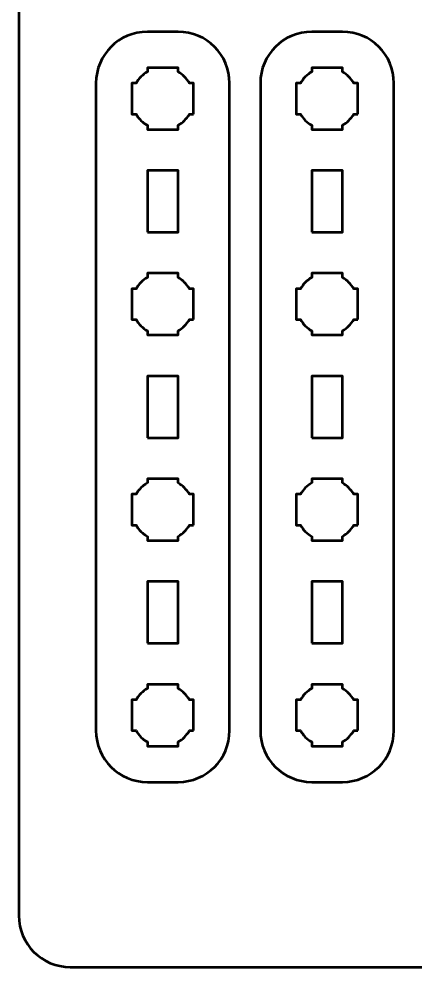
# Model space of a CAD drawing. Header units: centimetres. Extents: x -21 to 0, y -29.7 to 0.
# Drawn here: x -21 to -17.14, y -29.7 to -20.47 of the extents above; entities that cross this region are included whole.
import ezdxf

# ---------------------------------------------------------------- set-up
doc = ezdxf.new("R2010")
doc.units = ezdxf.units.CM
doc.header["$MEASUREMENT"] = 0
doc.layers.add('Layer 1', color=7, linetype='Continuous')

msp = doc.modelspace()

# ---------------------------------------------------------------- linework, layer by layer
at = {"layer": 'Layer 1', "color": 1, "lineweight": 53}
msp.add_open_spline([(-21.00003, -29.19995), (-21.00003, -29.19995), (-21.00003, -2.29992), (-21.00003, -2.29992), (-21.00003, -2.29992), (-21.00003, -2.21709), (-20.93286, -2.14992), (-20.85003, -2.14992), (-20.85003, -2.14992), (-20.7672, -2.14992), (-20.70003, -2.08275), (-20.70003, -1.99992), (-20.70003, -1.99992), (-20.70003, -1.91709), (-20.7672, -1.84992), (-20.85003, -1.84992), (-20.85003, -1.84992), (-20.93286, -1.84992), (-21.00003, -1.78275), (-21.00003, -1.69992), (-21.00003, -1.69992), (-21.00003, -1.61709), (-20.93286, -1.54992), (-20.85003, -1.54992), (-20.85003, -1.54992), (-20.7672, -1.54992), (-20.70003, -1.48275), (-20.70003, -1.39992), (-20.70003, -1.39992), (-20.70003, -1.31709), (-20.7672, -1.24992), (-20.85003, -1.24992), (-20.85003, -1.24992), (-20.93286, -1.24992), (-21.00003, -1.18275), (-21.00003, -1.09992), (-21.00003, -1.09992), (-21.00003, -1.09992), (-21.00003, -0.49992), (-21.00003, -0.49992), (-21.00003, -0.49992), (-21.00003, -0.22295), (-20.77694, 0.00004), (-20.49994, 0.00004), (-20.49994, 0.00004), (-20.49994, 0.00004), (-0.50008, 0.00004), (-0.50008, 0.00004), (-0.50008, 0.00004), (-0.22294, 0.00004), (0.00002, -0.22295), (0.00002, -0.49992), (0.00002, -0.49992), (0.00002, -0.49992), (0.00002, -29.19995), (0.00002, -29.19995), (0.00002, -29.19995), (0.00002, -29.47695), (-0.22294, -29.70004), (-0.50008, -29.70004), (-0.50008, -29.70004), (-0.50008, -29.70004), (-20.49994, -29.70004), (-20.49994, -29.70004), (-20.49994, -29.70004), (-20.77694, -29.70004), (-21.00003, -29.47695), (-21.00003, -29.19995)], degree=3, knots=[0, 0, 0, 0, 0.0588235, 0.0588235, 0.0588235, 0.0588235, 0.1176471, 0.1176471, 0.1176471, 0.1176471, 0.1764706, 0.1764706, 0.1764706, 0.1764706, 0.2352941, 0.2352941, 0.2352941, 0.2352941, 0.2941176, 0.2941176, 0.2941176, 0.2941176, 0.3529412, 0.3529412, 0.3529412, 0.3529412, 0.4117647, 0.4117647, 0.4117647, 0.4117647, 0.4705882, 0.4705882, 0.4705882, 0.4705882, 0.5294118, 0.5294118, 0.5294118, 0.5294118, 0.5882353, 0.5882353, 0.5882353, 0.5882353, 0.6470588, 0.6470588, 0.6470588, 0.6470588, 0.7058824, 0.7058824, 0.7058824, 0.7058824, 0.7647059, 0.7647059, 0.7647059, 0.7647059, 0.8235294, 0.8235294, 0.8235294, 0.8235294, 0.8823529, 0.8823529, 0.8823529, 0.8823529, 0.9411765, 0.9411765, 0.9411765, 0.9411765, 1, 1, 1, 1], dxfattribs=at)
at = {"layer": 'Layer 1', "color": 3, "lineweight": 53}
for points in [[(-20.25007, -27.39969), (-20.25007, -27.39969), (-20.25007, -21.09971), (-20.25007, -21.09971), (-20.25007, -21.09971), (-20.25007, -20.82274), (-20.02698, -20.59975), (-19.74998, -20.59975), (-19.74998, -20.59975), (-19.74998, -20.59975), (-19.44997, -20.59975), (-19.44997, -20.59975), (-19.44997, -20.59975), (-19.17301, -20.59975), (-18.95005, -20.82274), (-18.95005, -21.09971), (-18.95005, -21.09971), (-18.95005, -21.09971), (-18.95005, -27.39969), (-18.95005, -27.39969), (-18.95005, -27.39969), (-18.95005, -27.67669), (-19.17301, -27.89978), (-19.44997, -27.89978), (-19.44997, -27.89978), (-19.44997, -27.89978), (-19.74998, -27.89978), (-19.74998, -27.89978), (-19.74998, -27.89978), (-20.02698, -27.89978), (-20.25007, -27.67669), (-20.25007, -27.39969)], [(-18.65007, -27.39969), (-18.65007, -27.39969), (-18.65007, -21.09971), (-18.65007, -21.09971), (-18.65007, -21.09971), (-18.65007, -20.82274), (-18.42698, -20.59975), (-18.14998, -20.59975), (-18.14998, -20.59975), (-18.14998, -20.59975), (-17.84997, -20.59975), (-17.84997, -20.59975), (-17.84997, -20.59975), (-17.57301, -20.59975), (-17.35005, -20.82274), (-17.35005, -21.09971), (-17.35005, -21.09971), (-17.35005, -21.09971), (-17.35005, -27.39969), (-17.35005, -27.39969), (-17.35005, -27.39969), (-17.35005, -27.67669), (-17.57301, -27.89978), (-17.84997, -27.89978), (-17.84997, -27.89978), (-17.84997, -27.89978), (-18.14998, -27.89978), (-18.14998, -27.89978), (-18.14998, -27.89978), (-18.42698, -27.89978), (-18.65007, -27.67669), (-18.65007, -27.39969)]]:
    msp.add_open_spline(points, degree=3, knots=[0, 0, 0, 0, 0.125, 0.125, 0.125, 0.125, 0.25, 0.25, 0.25, 0.25, 0.375, 0.375, 0.375, 0.375, 0.5, 0.5, 0.5, 0.5, 0.625, 0.625, 0.625, 0.625, 0.75, 0.75, 0.75, 0.75, 0.875, 0.875, 0.875, 0.875, 1, 1, 1, 1], dxfattribs=at)
at = {"layer": 'Layer 1', "lineweight": 53}
for points, knots in [([(-19.30004, -21.39971), (-19.30004, -21.39971), (-19.34015, -21.39971), (-19.34015, -21.39971), (-19.34015, -21.39971), (-19.36647, -21.44533), (-19.4045, -21.48321), (-19.44997, -21.50953), (-19.44997, -21.50953), (-19.44997, -21.50953), (-19.44997, -21.54978), (-19.44997, -21.54978), (-19.44997, -21.54978), (-19.44997, -21.54978), (-19.60005, -21.54978), (-19.60005, -21.54978), (-19.60005, -21.54978), (-19.60005, -21.54978), (-19.74998, -21.54978), (-19.74998, -21.54978), (-19.74998, -21.54978), (-19.74998, -21.54978), (-19.74998, -21.50953), (-19.74998, -21.50953), (-19.74998, -21.50953), (-19.79559, -21.48321), (-19.83351, -21.44533), (-19.85983, -21.39971), (-19.85983, -21.39971), (-19.85983, -21.39971), (-19.90005, -21.39971), (-19.90005, -21.39971), (-19.90005, -21.39971), (-19.90005, -21.39971), (-19.90005, -21.24978), (-19.90005, -21.24978), (-19.90005, -21.24978), (-19.90005, -21.24978), (-19.90005, -21.09971), (-19.90005, -21.09971), (-19.90005, -21.09971), (-19.90005, -21.09971), (-19.85983, -21.09971), (-19.85983, -21.09971), (-19.85983, -21.09971), (-19.83351, -21.05424), (-19.79559, -21.01621), (-19.74998, -20.98989), (-19.74998, -20.98989), (-19.74998, -20.98989), (-19.74998, -20.94978), (-19.74998, -20.94978), (-19.74998, -20.94978), (-19.74998, -20.94978), (-19.60005, -20.94978), (-19.60005, -20.94978), (-19.60005, -20.94978), (-19.60005, -20.94978), (-19.44997, -20.94978), (-19.44997, -20.94978), (-19.44997, -20.94978), (-19.44997, -20.94978), (-19.44997, -20.98989), (-19.44997, -20.98989), (-19.44997, -20.98989), (-19.4045, -21.01621), (-19.36647, -21.05424), (-19.34015, -21.09971), (-19.34015, -21.09971), (-19.34015, -21.09971), (-19.30004, -21.09971), (-19.30004, -21.09971), (-19.30004, -21.09971), (-19.30004, -21.09971), (-19.30004, -21.24978), (-19.30004, -21.24978), (-19.30004, -21.24978), (-19.30004, -21.24978), (-19.30004, -21.39971), (-19.30004, -21.39971)], [0, 0, 0, 0, 0.05, 0.05, 0.05, 0.05, 0.1, 0.1, 0.1, 0.1, 0.15, 0.15, 0.15, 0.15, 0.2, 0.2, 0.2, 0.2, 0.25, 0.25, 0.25, 0.25, 0.3, 0.3, 0.3, 0.3, 0.35, 0.35, 0.35, 0.35, 0.4, 0.4, 0.4, 0.4, 0.45, 0.45, 0.45, 0.45, 0.5, 0.5, 0.5, 0.5, 0.55, 0.55, 0.55, 0.55, 0.6, 0.6, 0.6, 0.6, 0.65, 0.65, 0.65, 0.65, 0.7, 0.7, 0.7, 0.7, 0.75, 0.75, 0.75, 0.75, 0.8, 0.8, 0.8, 0.8, 0.85, 0.85, 0.85, 0.85, 0.9, 0.9, 0.9, 0.9, 0.95, 0.95, 0.95, 0.95, 1, 1, 1, 1]), ([(-17.70004, -21.39971), (-17.70004, -21.39971), (-17.74015, -21.39971), (-17.74015, -21.39971), (-17.74015, -21.39971), (-17.76647, -21.44533), (-17.8045, -21.48321), (-17.84997, -21.50953), (-17.84997, -21.50953), (-17.84997, -21.50953), (-17.84997, -21.54978), (-17.84997, -21.54978), (-17.84997, -21.54978), (-17.84997, -21.54978), (-18.00005, -21.54978), (-18.00005, -21.54978), (-18.00005, -21.54978), (-18.00005, -21.54978), (-18.14998, -21.54978), (-18.14998, -21.54978), (-18.14998, -21.54978), (-18.14998, -21.54978), (-18.14998, -21.50953), (-18.14998, -21.50953), (-18.14998, -21.50953), (-18.19559, -21.48321), (-18.23351, -21.44533), (-18.25983, -21.39971), (-18.25983, -21.39971), (-18.25983, -21.39971), (-18.30005, -21.39971), (-18.30005, -21.39971), (-18.30005, -21.39971), (-18.30005, -21.39971), (-18.30005, -21.24978), (-18.30005, -21.24978), (-18.30005, -21.24978), (-18.30005, -21.24978), (-18.30005, -21.09971), (-18.30005, -21.09971), (-18.30005, -21.09971), (-18.30005, -21.09971), (-18.25983, -21.09971), (-18.25983, -21.09971), (-18.25983, -21.09971), (-18.23351, -21.05424), (-18.19559, -21.01621), (-18.14998, -20.98989), (-18.14998, -20.98989), (-18.14998, -20.98989), (-18.14998, -20.94978), (-18.14998, -20.94978), (-18.14998, -20.94978), (-18.14998, -20.94978), (-18.00005, -20.94978), (-18.00005, -20.94978), (-18.00005, -20.94978), (-18.00005, -20.94978), (-17.84997, -20.94978), (-17.84997, -20.94978), (-17.84997, -20.94978), (-17.84997, -20.94978), (-17.84997, -20.98989), (-17.84997, -20.98989), (-17.84997, -20.98989), (-17.8045, -21.01621), (-17.76647, -21.05424), (-17.74015, -21.09971), (-17.74015, -21.09971), (-17.74015, -21.09971), (-17.70004, -21.09971), (-17.70004, -21.09971), (-17.70004, -21.09971), (-17.70004, -21.09971), (-17.70004, -21.24978), (-17.70004, -21.24978), (-17.70004, -21.24978), (-17.70004, -21.24978), (-17.70004, -21.39971), (-17.70004, -21.39971)], [0, 0, 0, 0, 0.05, 0.05, 0.05, 0.05, 0.1, 0.1, 0.1, 0.1, 0.15, 0.15, 0.15, 0.15, 0.2, 0.2, 0.2, 0.2, 0.25, 0.25, 0.25, 0.25, 0.3, 0.3, 0.3, 0.3, 0.35, 0.35, 0.35, 0.35, 0.4, 0.4, 0.4, 0.4, 0.45, 0.45, 0.45, 0.45, 0.5, 0.5, 0.5, 0.5, 0.55, 0.55, 0.55, 0.55, 0.6, 0.6, 0.6, 0.6, 0.65, 0.65, 0.65, 0.65, 0.7, 0.7, 0.7, 0.7, 0.75, 0.75, 0.75, 0.75, 0.8, 0.8, 0.8, 0.8, 0.85, 0.85, 0.85, 0.85, 0.9, 0.9, 0.9, 0.9, 0.95, 0.95, 0.95, 0.95, 1, 1, 1, 1]), ([(-19.74998, -22.5497), (-19.74998, -22.5497), (-19.74998, -21.94969), (-19.74998, -21.94969), (-19.74998, -21.94969), (-19.74998, -21.94969), (-19.44997, -21.94969), (-19.44997, -21.94969), (-19.44997, -21.94969), (-19.44997, -21.94969), (-19.44997, -22.5497), (-19.44997, -22.5497), (-19.44997, -22.5497), (-19.44997, -22.5497), (-19.74998, -22.5497), (-19.74998, -22.5497)], [0, 0, 0, 0, 0.25, 0.25, 0.25, 0.25, 0.5, 0.5, 0.5, 0.5, 0.75, 0.75, 0.75, 0.75, 1, 1, 1, 1]), ([(-18.14998, -22.5497), (-18.14998, -22.5497), (-18.14998, -21.94969), (-18.14998, -21.94969), (-18.14998, -21.94969), (-18.14998, -21.94969), (-17.84997, -21.94969), (-17.84997, -21.94969), (-17.84997, -21.94969), (-17.84997, -21.94969), (-17.84997, -22.5497), (-17.84997, -22.5497), (-17.84997, -22.5497), (-17.84997, -22.5497), (-18.14998, -22.5497), (-18.14998, -22.5497)], [0, 0, 0, 0, 0.25, 0.25, 0.25, 0.25, 0.5, 0.5, 0.5, 0.5, 0.75, 0.75, 0.75, 0.75, 1, 1, 1, 1]), ([(-19.30004, -23.39982), (-19.30004, -23.39982), (-19.34015, -23.39982), (-19.34015, -23.39982), (-19.34015, -23.39982), (-19.36647, -23.44529), (-19.4045, -23.48318), (-19.44997, -23.50964), (-19.44997, -23.50964), (-19.44997, -23.50964), (-19.44997, -23.54975), (-19.44997, -23.54975), (-19.44997, -23.54975), (-19.44997, -23.54975), (-19.60005, -23.54975), (-19.60005, -23.54975), (-19.60005, -23.54975), (-19.60005, -23.54975), (-19.74998, -23.54975), (-19.74998, -23.54975), (-19.74998, -23.54975), (-19.74998, -23.54975), (-19.74998, -23.50964), (-19.74998, -23.50964), (-19.74998, -23.50964), (-19.79559, -23.48318), (-19.83351, -23.44529), (-19.85983, -23.39982), (-19.85983, -23.39982), (-19.85983, -23.39982), (-19.90005, -23.39982), (-19.90005, -23.39982), (-19.90005, -23.39982), (-19.90005, -23.39982), (-19.90005, -23.24975), (-19.90005, -23.24975), (-19.90005, -23.24975), (-19.90005, -23.24975), (-19.90005, -23.09982), (-19.90005, -23.09982), (-19.90005, -23.09982), (-19.90005, -23.09982), (-19.85983, -23.09982), (-19.85983, -23.09982), (-19.85983, -23.09982), (-19.83351, -23.0542), (-19.79559, -23.01628), (-19.74998, -22.98996), (-19.74998, -22.98996), (-19.74998, -22.98996), (-19.74998, -22.94975), (-19.74998, -22.94975), (-19.74998, -22.94975), (-19.74998, -22.94975), (-19.60005, -22.94975), (-19.60005, -22.94975), (-19.60005, -22.94975), (-19.60005, -22.94975), (-19.44997, -22.94975), (-19.44997, -22.94975), (-19.44997, -22.94975), (-19.44997, -22.94975), (-19.44997, -22.98996), (-19.44997, -22.98996), (-19.44997, -22.98996), (-19.4045, -23.01628), (-19.36647, -23.0542), (-19.34015, -23.09982), (-19.34015, -23.09982), (-19.34015, -23.09982), (-19.30004, -23.09982), (-19.30004, -23.09982), (-19.30004, -23.09982), (-19.30004, -23.09982), (-19.30004, -23.24975), (-19.30004, -23.24975), (-19.30004, -23.24975), (-19.30004, -23.24975), (-19.30004, -23.39982), (-19.30004, -23.39982)], [0, 0, 0, 0, 0.05, 0.05, 0.05, 0.05, 0.1, 0.1, 0.1, 0.1, 0.15, 0.15, 0.15, 0.15, 0.2, 0.2, 0.2, 0.2, 0.25, 0.25, 0.25, 0.25, 0.3, 0.3, 0.3, 0.3, 0.35, 0.35, 0.35, 0.35, 0.4, 0.4, 0.4, 0.4, 0.45, 0.45, 0.45, 0.45, 0.5, 0.5, 0.5, 0.5, 0.55, 0.55, 0.55, 0.55, 0.6, 0.6, 0.6, 0.6, 0.65, 0.65, 0.65, 0.65, 0.7, 0.7, 0.7, 0.7, 0.75, 0.75, 0.75, 0.75, 0.8, 0.8, 0.8, 0.8, 0.85, 0.85, 0.85, 0.85, 0.9, 0.9, 0.9, 0.9, 0.95, 0.95, 0.95, 0.95, 1, 1, 1, 1]), ([(-17.70004, -23.39982), (-17.70004, -23.39982), (-17.74015, -23.39982), (-17.74015, -23.39982), (-17.74015, -23.39982), (-17.76647, -23.44529), (-17.8045, -23.48318), (-17.84997, -23.50964), (-17.84997, -23.50964), (-17.84997, -23.50964), (-17.84997, -23.54975), (-17.84997, -23.54975), (-17.84997, -23.54975), (-17.84997, -23.54975), (-18.00005, -23.54975), (-18.00005, -23.54975), (-18.00005, -23.54975), (-18.00005, -23.54975), (-18.14998, -23.54975), (-18.14998, -23.54975), (-18.14998, -23.54975), (-18.14998, -23.54975), (-18.14998, -23.50964), (-18.14998, -23.50964), (-18.14998, -23.50964), (-18.19559, -23.48318), (-18.23351, -23.44529), (-18.25983, -23.39982), (-18.25983, -23.39982), (-18.25983, -23.39982), (-18.30005, -23.39982), (-18.30005, -23.39982), (-18.30005, -23.39982), (-18.30005, -23.39982), (-18.30005, -23.24975), (-18.30005, -23.24975), (-18.30005, -23.24975), (-18.30005, -23.24975), (-18.30005, -23.09982), (-18.30005, -23.09982), (-18.30005, -23.09982), (-18.30005, -23.09982), (-18.25983, -23.09982), (-18.25983, -23.09982), (-18.25983, -23.09982), (-18.23351, -23.0542), (-18.19559, -23.01628), (-18.14998, -22.98996), (-18.14998, -22.98996), (-18.14998, -22.98996), (-18.14998, -22.94975), (-18.14998, -22.94975), (-18.14998, -22.94975), (-18.14998, -22.94975), (-18.00005, -22.94975), (-18.00005, -22.94975), (-18.00005, -22.94975), (-18.00005, -22.94975), (-17.84997, -22.94975), (-17.84997, -22.94975), (-17.84997, -22.94975), (-17.84997, -22.94975), (-17.84997, -22.98996), (-17.84997, -22.98996), (-17.84997, -22.98996), (-17.8045, -23.01628), (-17.76647, -23.0542), (-17.74015, -23.09982), (-17.74015, -23.09982), (-17.74015, -23.09982), (-17.70004, -23.09982), (-17.70004, -23.09982), (-17.70004, -23.09982), (-17.70004, -23.09982), (-17.70004, -23.24975), (-17.70004, -23.24975), (-17.70004, -23.24975), (-17.70004, -23.24975), (-17.70004, -23.39982), (-17.70004, -23.39982)], [0, 0, 0, 0, 0.05, 0.05, 0.05, 0.05, 0.1, 0.1, 0.1, 0.1, 0.15, 0.15, 0.15, 0.15, 0.2, 0.2, 0.2, 0.2, 0.25, 0.25, 0.25, 0.25, 0.3, 0.3, 0.3, 0.3, 0.35, 0.35, 0.35, 0.35, 0.4, 0.4, 0.4, 0.4, 0.45, 0.45, 0.45, 0.45, 0.5, 0.5, 0.5, 0.5, 0.55, 0.55, 0.55, 0.55, 0.6, 0.6, 0.6, 0.6, 0.65, 0.65, 0.65, 0.65, 0.7, 0.7, 0.7, 0.7, 0.75, 0.75, 0.75, 0.75, 0.8, 0.8, 0.8, 0.8, 0.85, 0.85, 0.85, 0.85, 0.9, 0.9, 0.9, 0.9, 0.95, 0.95, 0.95, 0.95, 1, 1, 1, 1]), ([(-19.74998, -24.54977), (-19.74998, -24.54977), (-19.74998, -23.94977), (-19.74998, -23.94977), (-19.74998, -23.94977), (-19.74998, -23.94977), (-19.44997, -23.94977), (-19.44997, -23.94977), (-19.44997, -23.94977), (-19.44997, -23.94977), (-19.44997, -24.54977), (-19.44997, -24.54977), (-19.44997, -24.54977), (-19.44997, -24.54977), (-19.74998, -24.54977), (-19.74998, -24.54977)], [0, 0, 0, 0, 0.25, 0.25, 0.25, 0.25, 0.5, 0.5, 0.5, 0.5, 0.75, 0.75, 0.75, 0.75, 1, 1, 1, 1]), ([(-18.14998, -24.54977), (-18.14998, -24.54977), (-18.14998, -23.94977), (-18.14998, -23.94977), (-18.14998, -23.94977), (-18.14998, -23.94977), (-17.84997, -23.94977), (-17.84997, -23.94977), (-17.84997, -23.94977), (-17.84997, -23.94977), (-17.84997, -24.54977), (-17.84997, -24.54977), (-17.84997, -24.54977), (-17.84997, -24.54977), (-18.14998, -24.54977), (-18.14998, -24.54977)], [0, 0, 0, 0, 0.25, 0.25, 0.25, 0.25, 0.5, 0.5, 0.5, 0.5, 0.75, 0.75, 0.75, 0.75, 1, 1, 1, 1]), ([(-19.30004, -25.39975), (-19.30004, -25.39975), (-19.34015, -25.39975), (-19.34015, -25.39975), (-19.34015, -25.39975), (-19.36647, -25.44523), (-19.4045, -25.48326), (-19.44997, -25.50957), (-19.44997, -25.50957), (-19.44997, -25.50957), (-19.44997, -25.54968), (-19.44997, -25.54968), (-19.44997, -25.54968), (-19.44997, -25.54968), (-19.60005, -25.54968), (-19.60005, -25.54968), (-19.60005, -25.54968), (-19.60005, -25.54968), (-19.74998, -25.54968), (-19.74998, -25.54968), (-19.74998, -25.54968), (-19.74998, -25.54968), (-19.74998, -25.50957), (-19.74998, -25.50957), (-19.74998, -25.50957), (-19.79559, -25.48326), (-19.83351, -25.44523), (-19.85983, -25.39975), (-19.85983, -25.39975), (-19.85983, -25.39975), (-19.90005, -25.39975), (-19.90005, -25.39975), (-19.90005, -25.39975), (-19.90005, -25.39975), (-19.90005, -25.24968), (-19.90005, -25.24968), (-19.90005, -25.24968), (-19.90005, -25.24968), (-19.90005, -25.09975), (-19.90005, -25.09975), (-19.90005, -25.09975), (-19.90005, -25.09975), (-19.85983, -25.09975), (-19.85983, -25.09975), (-19.85983, -25.09975), (-19.83351, -25.05428), (-19.79559, -25.01625), (-19.74998, -24.98993), (-19.74998, -24.98993), (-19.74998, -24.98993), (-19.74998, -24.94968), (-19.74998, -24.94968), (-19.74998, -24.94968), (-19.74998, -24.94968), (-19.60005, -24.94968), (-19.60005, -24.94968), (-19.60005, -24.94968), (-19.60005, -24.94968), (-19.44997, -24.94968), (-19.44997, -24.94968), (-19.44997, -24.94968), (-19.44997, -24.94968), (-19.44997, -24.98993), (-19.44997, -24.98993), (-19.44997, -24.98993), (-19.4045, -25.01625), (-19.36647, -25.05428), (-19.34015, -25.09975), (-19.34015, -25.09975), (-19.34015, -25.09975), (-19.30004, -25.09975), (-19.30004, -25.09975), (-19.30004, -25.09975), (-19.30004, -25.09975), (-19.30004, -25.24968), (-19.30004, -25.24968), (-19.30004, -25.24968), (-19.30004, -25.24968), (-19.30004, -25.39975), (-19.30004, -25.39975)], [0, 0, 0, 0, 0.05, 0.05, 0.05, 0.05, 0.1, 0.1, 0.1, 0.1, 0.15, 0.15, 0.15, 0.15, 0.2, 0.2, 0.2, 0.2, 0.25, 0.25, 0.25, 0.25, 0.3, 0.3, 0.3, 0.3, 0.35, 0.35, 0.35, 0.35, 0.4, 0.4, 0.4, 0.4, 0.45, 0.45, 0.45, 0.45, 0.5, 0.5, 0.5, 0.5, 0.55, 0.55, 0.55, 0.55, 0.6, 0.6, 0.6, 0.6, 0.65, 0.65, 0.65, 0.65, 0.7, 0.7, 0.7, 0.7, 0.75, 0.75, 0.75, 0.75, 0.8, 0.8, 0.8, 0.8, 0.85, 0.85, 0.85, 0.85, 0.9, 0.9, 0.9, 0.9, 0.95, 0.95, 0.95, 0.95, 1, 1, 1, 1]), ([(-17.70004, -25.39975), (-17.70004, -25.39975), (-17.74015, -25.39975), (-17.74015, -25.39975), (-17.74015, -25.39975), (-17.76647, -25.44523), (-17.8045, -25.48326), (-17.84997, -25.50957), (-17.84997, -25.50957), (-17.84997, -25.50957), (-17.84997, -25.54968), (-17.84997, -25.54968), (-17.84997, -25.54968), (-17.84997, -25.54968), (-18.00005, -25.54968), (-18.00005, -25.54968), (-18.00005, -25.54968), (-18.00005, -25.54968), (-18.14998, -25.54968), (-18.14998, -25.54968), (-18.14998, -25.54968), (-18.14998, -25.54968), (-18.14998, -25.50957), (-18.14998, -25.50957), (-18.14998, -25.50957), (-18.19559, -25.48326), (-18.23351, -25.44523), (-18.25983, -25.39975), (-18.25983, -25.39975), (-18.25983, -25.39975), (-18.30005, -25.39975), (-18.30005, -25.39975), (-18.30005, -25.39975), (-18.30005, -25.39975), (-18.30005, -25.24968), (-18.30005, -25.24968), (-18.30005, -25.24968), (-18.30005, -25.24968), (-18.30005, -25.09975), (-18.30005, -25.09975), (-18.30005, -25.09975), (-18.30005, -25.09975), (-18.25983, -25.09975), (-18.25983, -25.09975), (-18.25983, -25.09975), (-18.23351, -25.05428), (-18.19559, -25.01625), (-18.14998, -24.98993), (-18.14998, -24.98993), (-18.14998, -24.98993), (-18.14998, -24.94968), (-18.14998, -24.94968), (-18.14998, -24.94968), (-18.14998, -24.94968), (-18.00005, -24.94968), (-18.00005, -24.94968), (-18.00005, -24.94968), (-18.00005, -24.94968), (-17.84997, -24.94968), (-17.84997, -24.94968), (-17.84997, -24.94968), (-17.84997, -24.94968), (-17.84997, -24.98993), (-17.84997, -24.98993), (-17.84997, -24.98993), (-17.8045, -25.01625), (-17.76647, -25.05428), (-17.74015, -25.09975), (-17.74015, -25.09975), (-17.74015, -25.09975), (-17.70004, -25.09975), (-17.70004, -25.09975), (-17.70004, -25.09975), (-17.70004, -25.09975), (-17.70004, -25.24968), (-17.70004, -25.24968), (-17.70004, -25.24968), (-17.70004, -25.24968), (-17.70004, -25.39975), (-17.70004, -25.39975)], [0, 0, 0, 0, 0.05, 0.05, 0.05, 0.05, 0.1, 0.1, 0.1, 0.1, 0.15, 0.15, 0.15, 0.15, 0.2, 0.2, 0.2, 0.2, 0.25, 0.25, 0.25, 0.25, 0.3, 0.3, 0.3, 0.3, 0.35, 0.35, 0.35, 0.35, 0.4, 0.4, 0.4, 0.4, 0.45, 0.45, 0.45, 0.45, 0.5, 0.5, 0.5, 0.5, 0.55, 0.55, 0.55, 0.55, 0.6, 0.6, 0.6, 0.6, 0.65, 0.65, 0.65, 0.65, 0.7, 0.7, 0.7, 0.7, 0.75, 0.75, 0.75, 0.75, 0.8, 0.8, 0.8, 0.8, 0.85, 0.85, 0.85, 0.85, 0.9, 0.9, 0.9, 0.9, 0.95, 0.95, 0.95, 0.95, 1, 1, 1, 1]), ([(-19.74998, -26.54974), (-19.74998, -26.54974), (-19.74998, -25.94973), (-19.74998, -25.94973), (-19.74998, -25.94973), (-19.74998, -25.94973), (-19.44997, -25.94973), (-19.44997, -25.94973), (-19.44997, -25.94973), (-19.44997, -25.94973), (-19.44997, -26.54974), (-19.44997, -26.54974), (-19.44997, -26.54974), (-19.44997, -26.54974), (-19.74998, -26.54974), (-19.74998, -26.54974)], [0, 0, 0, 0, 0.25, 0.25, 0.25, 0.25, 0.5, 0.5, 0.5, 0.5, 0.75, 0.75, 0.75, 0.75, 1, 1, 1, 1]), ([(-18.14998, -26.54974), (-18.14998, -26.54974), (-18.14998, -25.94973), (-18.14998, -25.94973), (-18.14998, -25.94973), (-18.14998, -25.94973), (-17.84997, -25.94973), (-17.84997, -25.94973), (-17.84997, -25.94973), (-17.84997, -25.94973), (-17.84997, -26.54974), (-17.84997, -26.54974), (-17.84997, -26.54974), (-17.84997, -26.54974), (-18.14998, -26.54974), (-18.14998, -26.54974)], [0, 0, 0, 0, 0.25, 0.25, 0.25, 0.25, 0.5, 0.5, 0.5, 0.5, 0.75, 0.75, 0.75, 0.75, 1, 1, 1, 1]), ([(-19.30004, -27.39969), (-19.30004, -27.39969), (-19.34015, -27.39969), (-19.34015, -27.39969), (-19.34015, -27.39969), (-19.36647, -27.4453), (-19.4045, -27.48322), (-19.44997, -27.50954), (-19.44997, -27.50954), (-19.44997, -27.50954), (-19.44997, -27.54976), (-19.44997, -27.54976), (-19.44997, -27.54976), (-19.44997, -27.54976), (-19.60005, -27.54976), (-19.60005, -27.54976), (-19.60005, -27.54976), (-19.60005, -27.54976), (-19.74998, -27.54976), (-19.74998, -27.54976), (-19.74998, -27.54976), (-19.74998, -27.54976), (-19.74998, -27.50954), (-19.74998, -27.50954), (-19.74998, -27.50954), (-19.79559, -27.48322), (-19.83351, -27.4453), (-19.85983, -27.39969), (-19.85983, -27.39969), (-19.85983, -27.39969), (-19.90005, -27.39969), (-19.90005, -27.39969), (-19.90005, -27.39969), (-19.90005, -27.39969), (-19.90005, -27.24976), (-19.90005, -27.24976), (-19.90005, -27.24976), (-19.90005, -27.24976), (-19.90005, -27.09968), (-19.90005, -27.09968), (-19.90005, -27.09968), (-19.90005, -27.09968), (-19.85983, -27.09968), (-19.85983, -27.09968), (-19.85983, -27.09968), (-19.83351, -27.05421), (-19.79559, -27.01618), (-19.74998, -26.98986), (-19.74998, -26.98986), (-19.74998, -26.98986), (-19.74998, -26.94975), (-19.74998, -26.94975), (-19.74998, -26.94975), (-19.74998, -26.94975), (-19.60005, -26.94975), (-19.60005, -26.94975), (-19.60005, -26.94975), (-19.60005, -26.94975), (-19.44997, -26.94975), (-19.44997, -26.94975), (-19.44997, -26.94975), (-19.44997, -26.94975), (-19.44997, -26.98986), (-19.44997, -26.98986), (-19.44997, -26.98986), (-19.4045, -27.01618), (-19.36647, -27.05421), (-19.34015, -27.09968), (-19.34015, -27.09968), (-19.34015, -27.09968), (-19.30004, -27.09968), (-19.30004, -27.09968), (-19.30004, -27.09968), (-19.30004, -27.09968), (-19.30004, -27.24976), (-19.30004, -27.24976), (-19.30004, -27.24976), (-19.30004, -27.24976), (-19.30004, -27.39969), (-19.30004, -27.39969)], [0, 0, 0, 0, 0.05, 0.05, 0.05, 0.05, 0.1, 0.1, 0.1, 0.1, 0.15, 0.15, 0.15, 0.15, 0.2, 0.2, 0.2, 0.2, 0.25, 0.25, 0.25, 0.25, 0.3, 0.3, 0.3, 0.3, 0.35, 0.35, 0.35, 0.35, 0.4, 0.4, 0.4, 0.4, 0.45, 0.45, 0.45, 0.45, 0.5, 0.5, 0.5, 0.5, 0.55, 0.55, 0.55, 0.55, 0.6, 0.6, 0.6, 0.6, 0.65, 0.65, 0.65, 0.65, 0.7, 0.7, 0.7, 0.7, 0.75, 0.75, 0.75, 0.75, 0.8, 0.8, 0.8, 0.8, 0.85, 0.85, 0.85, 0.85, 0.9, 0.9, 0.9, 0.9, 0.95, 0.95, 0.95, 0.95, 1, 1, 1, 1]), ([(-17.70004, -27.39969), (-17.70004, -27.39969), (-17.74015, -27.39969), (-17.74015, -27.39969), (-17.74015, -27.39969), (-17.76647, -27.4453), (-17.8045, -27.48322), (-17.84997, -27.50954), (-17.84997, -27.50954), (-17.84997, -27.50954), (-17.84997, -27.54976), (-17.84997, -27.54976), (-17.84997, -27.54976), (-17.84997, -27.54976), (-18.00005, -27.54976), (-18.00005, -27.54976), (-18.00005, -27.54976), (-18.00005, -27.54976), (-18.14998, -27.54976), (-18.14998, -27.54976), (-18.14998, -27.54976), (-18.14998, -27.54976), (-18.14998, -27.50954), (-18.14998, -27.50954), (-18.14998, -27.50954), (-18.19559, -27.48322), (-18.23351, -27.4453), (-18.25983, -27.39969), (-18.25983, -27.39969), (-18.25983, -27.39969), (-18.30005, -27.39969), (-18.30005, -27.39969), (-18.30005, -27.39969), (-18.30005, -27.39969), (-18.30005, -27.24976), (-18.30005, -27.24976), (-18.30005, -27.24976), (-18.30005, -27.24976), (-18.30005, -27.09968), (-18.30005, -27.09968), (-18.30005, -27.09968), (-18.30005, -27.09968), (-18.25983, -27.09968), (-18.25983, -27.09968), (-18.25983, -27.09968), (-18.23351, -27.05421), (-18.19559, -27.01618), (-18.14998, -26.98986), (-18.14998, -26.98986), (-18.14998, -26.98986), (-18.14998, -26.94975), (-18.14998, -26.94975), (-18.14998, -26.94975), (-18.14998, -26.94975), (-18.00005, -26.94975), (-18.00005, -26.94975), (-18.00005, -26.94975), (-18.00005, -26.94975), (-17.84997, -26.94975), (-17.84997, -26.94975), (-17.84997, -26.94975), (-17.84997, -26.94975), (-17.84997, -26.98986), (-17.84997, -26.98986), (-17.84997, -26.98986), (-17.8045, -27.01618), (-17.76647, -27.05421), (-17.74015, -27.09968), (-17.74015, -27.09968), (-17.74015, -27.09968), (-17.70004, -27.09968), (-17.70004, -27.09968), (-17.70004, -27.09968), (-17.70004, -27.09968), (-17.70004, -27.24976), (-17.70004, -27.24976), (-17.70004, -27.24976), (-17.70004, -27.24976), (-17.70004, -27.39969), (-17.70004, -27.39969)], [0, 0, 0, 0, 0.05, 0.05, 0.05, 0.05, 0.1, 0.1, 0.1, 0.1, 0.15, 0.15, 0.15, 0.15, 0.2, 0.2, 0.2, 0.2, 0.25, 0.25, 0.25, 0.25, 0.3, 0.3, 0.3, 0.3, 0.35, 0.35, 0.35, 0.35, 0.4, 0.4, 0.4, 0.4, 0.45, 0.45, 0.45, 0.45, 0.5, 0.5, 0.5, 0.5, 0.55, 0.55, 0.55, 0.55, 0.6, 0.6, 0.6, 0.6, 0.65, 0.65, 0.65, 0.65, 0.7, 0.7, 0.7, 0.7, 0.75, 0.75, 0.75, 0.75, 0.8, 0.8, 0.8, 0.8, 0.85, 0.85, 0.85, 0.85, 0.9, 0.9, 0.9, 0.9, 0.95, 0.95, 0.95, 0.95, 1, 1, 1, 1])]:
    msp.add_open_spline(points, degree=3, knots=knots, dxfattribs=at)

doc.saveas('drawing.dxf')
